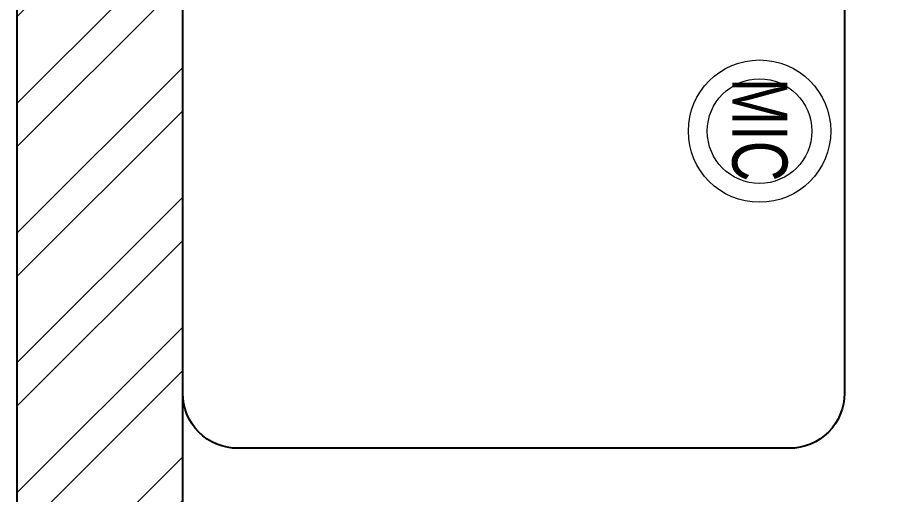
# Model space of a CAD drawing. Header units: feet. Extents: x 2660548 to 2676088, y -6058813 to -6047508.
# Drawn here: x 2660603 to 2661388, y -6052568 to -6052135 of the extents above; entities that cross this region are included whole.
import ezdxf

# ---------------------------------------------------------------- set-up
doc = ezdxf.new("R2010")
doc.units = ezdxf.units.FT
doc.header["$LTSCALE"] = 33
doc.header["$MEASUREMENT"] = 0
doc.layers.add('A-WALL', color=1, linetype='Continuous')
doc.layers.add('PDF_Geometry', color=7, linetype='Continuous')
for name, color, linetype, lineweight in [('LENS-FURNITURE', 13, 'Continuous', 9), ('LENS_DIMENSION', 193, 'Continuous', 0), ('LK-EQPMT', 3, 'Continuous', 18), ('LN-HATCH', 251, 'Continuous', 0)]:
    doc.layers.add(name, color=color, linetype=linetype, lineweight=lineweight)
doc.styles.get("Standard").update_dxf_attribs({"font": 'GILC____.TTF'})

# ---------------------------------------------------------------- blocks, each defined once
blk = doc.blocks.new('A$C51b338a8')
at = {"layer": 'LN-HATCH'}
h = blk.add_hatch(dxfattribs=at)
h.set_pattern_fill('ANSI32', color=256, scale=222)
h.set_pattern_definition([(45, (15504.99999999953, 0), (-58.86663953378008, 58.86663953378008), []), (45, (15544.24442628957, 0), (-58.86663953378008, 58.86663953378008), [])])
h.paths.add_polyline_path([(15255, 3530), (15255, 3280), (15505, 3280), (15505, 11305), (15354.99999999953, 11305), (15354.99999999953, 10030), (15255, 10030), (15255, 9780), (15355, 9780), (15355, 6780), (15255, 6780), (15255, 6530), (15355, 6530), (15355, 3530)])
h.paths.add_polyline_path([(13605, 10695), (13605, 5370), (13755, 5370), (13755, 10695)])
h.paths.add_polyline_path([(13395, 11155), (13395, 11305), (9880, 11305), (9880, 10585), (9330, 10585), (9330, 10695), (9180, 10695), (9180, 10440), (10030, 10440), (10030, 11155)])
h.paths.add_polyline_path([(170, 10695), (20, 10695), (20, 5370), (170, 5370)])
h.paths.add_polyline_path([(3734.999999995809, 10440), (5585, 10440), (5585, 11155), (8970, 11155), (8970, 11305), (5435, 11305), (5435, 10585), (4840, 10585), (4840, 10695), (4480, 10695), (4480, 10585), (3885, 10585), (3885, 11305), (360, 11305), (360, 11155), (3735, 11155)])
at = {"layer": 'A-WALL'}
for p, q in [((20, 5370), (20, 10695)), ((170, 5370), (170, 10695))]:
    blk.add_line(p, q, dxfattribs=at)
blk = doc.blocks.new('MOROTISED TABLE-TRIAL SET 950x600')
at = {"layer": 'PDF_Geometry', "lineweight": 25}
blk.add_lwpolyline([(415.5923622683621, 2.18279e-11), (550.0003704861738, 2.18279e-11, 0.4142524001247118), (599.9958994225599, 50.00260162355697), (599.9958994225599, 899.9973678589085, 0.4142518501714829), (550.0003704861738, 950.0000000000218), (50.00260613718999, 950.0000000000218, 0.4142929195148918), (4.605390131e-07, 899.9973678589085), (4.605390131e-07, 50.00260162355697, 0.414163635492108), (50.00260613718999, 2.18279e-11), (415.5923622683621, 2.18279e-11)], format="xyb", dxfattribs=at)
blk = doc.blocks.new('MIC')
at = {"layer": 'LK-EQPMT', "ltscale": 12}
for radius in [64.54701859105262, 47.40596281792385]:
    blk.add_circle((234.5401449967176, 64.54701859102352), radius, dxfattribs=at)
at = {"layer": 'LK-EQPMT', "ltscale": 12, "insert": (233.2398255821317, 64.46170233917655), "char_height": 50, "attachment_point": 5}
blk.add_mtext_dynamic_manual_height_columns('MIC', width=466.4796511627907, gutter_width=12.5, heights=[0], dxfattribs=at)

msp = doc.modelspace()

# ---------------------------------------------------------------- block references
at = {"rotation": 270}
msp.add_blockref('MIC', (2661211.564826124, -6052003.308057946), dxfattribs=at)
at = {"layer": 'LENS-FURNITURE', "xscale": -1, "rotation": 180}
msp.add_blockref('MOROTISED TABLE-TRIAL SET 950x600', (2660753.130815797, -6051575.550971736), dxfattribs=at)
at = {"layer": 'LENS_DIMENSION'}
msp.add_blockref('A$C51b338a8', (2660583.130816257, -6058812.60902062), dxfattribs=at)

doc.saveas('drawing.dxf')
